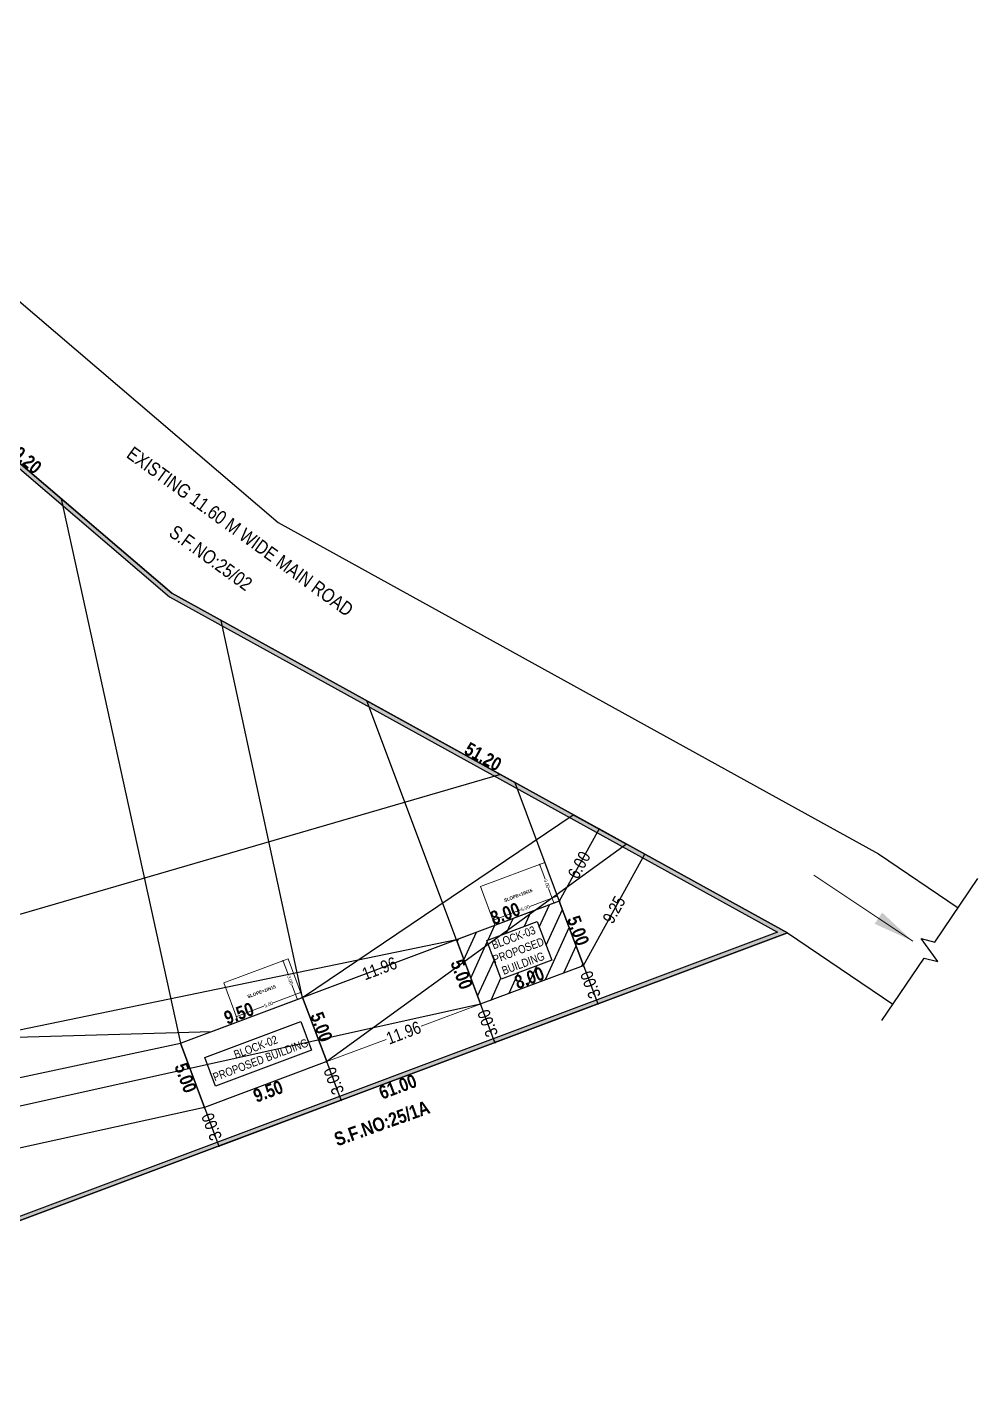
# Model space of a CAD drawing. Header units: metres. Extents: x 119974 to 120330, y -25692 to -25590.
# Drawn here: x 120261.2 to 120330.5, y -25692.2 to -25593.6 of the extents above; entities that cross this region are included whole.
import ezdxf

# ---------------------------------------------------------------- set-up
doc = ezdxf.new("R2010")
doc.units = ezdxf.units.M
doc.header["$MEASUREMENT"] = 0
doc.header["$PDMODE"] = 35
for name, color, linetype, lineweight in [('AS_AT_SITE', 6, 'Continuous', 0), ('BLK_2_DA_RAMP_1', 1, 'Continuous', 0), ('BLK_3_DA_RAMP_1', 1, 'Continuous', 0), ('DISTANCE_BLK', 238, 'Continuous', 0), ('FMB_OR_PLR', 70, 'Continuous', 0), ('SUPER_IMPOSED', 5, 'Continuous', 0)]:
    doc.layers.add(name, color=color, linetype=linetype, lineweight=lineweight)
for name, color, linetype in [('BLK_1_LVL_0_SIDE_SETBACK1', 171, 'Continuous'), ('BLK_2_COVERED_AREA', 140, 'Continuous'), ('BLK_2_LVL_0_BLDG_FOOT_PRINT', 1, 'Continuous'), ('BLK_2_LVL_0_FRONT_SETBACK', 2, 'Continuous'), ('BLK_2_LVL_0_REAR_SETBACK', 11, 'Continuous'), ('BLK_2_LVL_0_SIDE_SETBACK1', 171, 'Continuous'), ('BLK_2_LVL_0_SIDE_SETBACK2', 102, 'Continuous'), ('BLK_3_COVERED_AREA', 140, 'Continuous'), ('BLK_3_LVL_0_BLDG_FOOT_PRINT', 1, 'Continuous'), ('BLK_3_LVL_0_FRONT_SETBACK', 2, 'Continuous'), ('BLK_3_LVL_0_REAR_SETBACK', 11, 'Continuous'), ('BLK_3_LVL_0_SIDE_SETBACK1', 171, 'Continuous'), ('BLK_3_LVL_0_SIDE_SETBACK2', 102, 'Continuous'), ('Boundary Line', 96, 'Continuous'), ('INTERNAL_VEHICULAR_ACCESS_DIST', 161, 'Continuous'), ('PLOT_BOUNDARY', 70, 'Continuous'), ('RWH', 130, 'Continuous'), ('Text', 7, 'Continuous')]:
    doc.layers.add(name, color=color, linetype=linetype)
doc.styles.add('Arial', font='swissc.ttf')
doc.styles.get("Standard").update_dxf_attribs({"font": 'swisscb.ttf'})
doc.styles.add('tit', font='swissci.ttf')
doc.dimstyles.new('FLOOR DIM', dxfattribs={"dimtxt": 0.55, "dimasz": 0.05, "dimexe": 0.075, "dimexo": 0.3, "dimgap": 0.025, "dimtad": 0, "dimdec": 1, "dimzin": 3, "dimdsep": 46, "dimtxsty": 'Standard', "dimblk": 'JM1', "dimcen": -0.09, "dimse1": 1, "dimse2": 1, "dimsd1": 1, "dimsd2": 1, "dimclrd": 5, "dimclre": 250, "dimclrt": 3, "dimazin": 0, "dimtfac": 0.65, "dimtdec": 1, "dimtix": 1, "dimtofl": 0, "dimtmove": 0, "dimatfit": 2, "dimfxl": 0, "dimfrac": 1, "dimtolj": 1, "dimlwd": 18, "dimlwe": -1, "dimarcsym": 0})
doc.dimstyles.new('FLOOR DIM BUILDING DIM', dxfattribs={"dimtxt": 0.25, "dimasz": 0.025, "dimexe": 0.075, "dimexo": 0.3, "dimgap": 0.09, "dimtad": 0, "dimzin": 3, "dimdsep": 46, "dimtxsty": 'Arial', "dimblk": 'JM1', "dimcen": -0.09, "dimse1": 1, "dimse2": 1, "dimclrd": 5, "dimclre": 250, "dimclrt": 3, "dimazin": 0, "dimtfac": 0.65, "dimtix": 1, "dimtofl": 0, "dimtmove": 0, "dimatfit": 2, "dimfxl": 0, "dimfrac": 1, "dimtolj": 1, "dimlwd": 18, "dimlwe": -1, "dimarcsym": 0})

# ---------------------------------------------------------------- blocks, each defined once
blk = doc.blocks.new('*D145')
at = {"layer": 'Defpoints', "color": 0}
for p in [(120249.541, -25615.919), (120249.541, -25615.919), (120271.744, -25634.883)]:
    blk.add_point(p, dxfattribs=at)
at = {"color": 1, "insert": (120260.988, -25624.996), "char_height": 0.975, "attachment_point": 5, "rotation": 319.49811}
blk.add_mtext('\\A1;29.20', dxfattribs=at)
blk = doc.blocks.new('JM1')
at = {"color": 2}
for p, q in [((0, 2), (0, -2)), ((-0.884, -0.884), (0.884, 0.884)), ((-3, 0), (0, 0))]:
    blk.add_line(p, q, dxfattribs=at)
blk = doc.blocks.new('*D146')
at = {"layer": 'Defpoints', "color": 0}
for p in [(120271.744, -25634.883), (120316.575, -25659.615), (120316.575, -25659.615)]:
    blk.add_point(p, dxfattribs=at)
at = {"color": 1, "insert": (120294.417, -25646.782), "char_height": 0.975, "attachment_point": 5, "rotation": 331.11624}
blk.add_mtext('\\A1;51.20', dxfattribs=at)
blk = doc.blocks.new('*D147')
at = {"layer": 'Defpoints', "color": 0}
for p in [(120316.575, -25659.615), (120316.575, -25659.615), (120259.46, -25681.035)]:
    blk.add_point(p, dxfattribs=at)
at = {"color": 1, "insert": (120288.204, -25670.823), "char_height": 0.975, "attachment_point": 5, "rotation": 20.558}
blk.add_mtext('\\A1;61.00', dxfattribs=at)
blk = doc.blocks.new('*D154')
at = {"layer": 'Defpoints', "color": 0}
for p in [(120301.716, -25661.983), (120301.716, -25661.983), (120294.226, -25664.792)]:
    blk.add_point(p, dxfattribs=at)
at = {"color": 1, "insert": (120297.784, -25662.889), "char_height": 0.975, "attachment_point": 5, "rotation": 20.558}
blk.add_mtext('\\A1;8.00', dxfattribs=at)
blk = doc.blocks.new('*D155')
at = {"layer": 'Defpoints', "color": 0}
for p in [(120299.961, -25657.302), (120301.716, -25661.983), (120301.716, -25661.983)]:
    blk.add_point(p, dxfattribs=at)
at = {"color": 1, "insert": (120301.338, -25659.455), "char_height": 0.975, "attachment_point": 5, "rotation": 290.558}
blk.add_mtext('\\A1;5.00', dxfattribs=at)
blk = doc.blocks.new('*D156')
at = {"layer": 'Defpoints', "color": 0}
for p in [(120299.961, -25657.302), (120299.961, -25657.302), (120292.47, -25660.111)]:
    blk.add_point(p, dxfattribs=at)
at = {"color": 1, "insert": (120296.028, -25658.208), "char_height": 0.975, "attachment_point": 5, "rotation": 20.558}
blk.add_mtext('\\A1;8.00', dxfattribs=at)
blk = doc.blocks.new('*D157')
at = {"layer": 'Defpoints', "color": 0}
for p in [(120292.47, -25660.111), (120294.226, -25664.792), (120294.226, -25664.792)]:
    blk.add_point(p, dxfattribs=at)
at = {"color": 1, "insert": (120292.849, -25662.639), "char_height": 0.975, "attachment_point": 5, "rotation": 290.558}
blk.add_mtext('\\A1;5.00', dxfattribs=at)
blk = doc.blocks.new('*D165')
at = {"layer": 'Defpoints', "color": 0}
for p in [(120281.268, -25664.312), (120283.024, -25668.994), (120283.024, -25668.994)]:
    blk.add_point(p, dxfattribs=at)
at = {"color": 1, "insert": (120282.645, -25666.466), "char_height": 0.975, "attachment_point": 5, "rotation": 290.558}
blk.add_mtext('\\A1;5.00', dxfattribs=at)
blk = doc.blocks.new('*D142')
at = {"layer": 'Defpoints', "color": 0}
for p in [(120282.644, -25667.983), (120283.024, -25668.994), (120273.749, -25671.319)]:
    blk.add_point(p, dxfattribs=at)
at = {"color": 1, "insert": (120278.763, -25671.161), "char_height": 0.975, "attachment_point": 5, "rotation": 20.558}
blk.add_mtext('\\A1;9.50', dxfattribs=at)
blk = doc.blocks.new('*D166')
at = {"layer": 'Defpoints', "color": 0}
for p in [(120272.373, -25667.648), (120274.129, -25672.33), (120274.129, -25672.33)]:
    blk.add_point(p, dxfattribs=at)
at = {"color": 1, "insert": (120272.752, -25670.176), "char_height": 0.975, "attachment_point": 5, "rotation": 290.558}
blk.add_mtext('\\A1;5.00', dxfattribs=at)
blk = doc.blocks.new('*D167')
at = {"layer": 'Defpoints', "color": 0}
for p in [(120281.268, -25664.312), (120281.268, -25664.312), (120272.373, -25667.648)]:
    blk.add_point(p, dxfattribs=at)
at = {"color": 1, "insert": (120276.633, -25665.481), "char_height": 0.975, "attachment_point": 5, "rotation": 20.558}
blk.add_mtext('\\A1;9.50', dxfattribs=at)
blk = doc.blocks.new('*D180')
at = {"layer": 'Defpoints', "color": 0, "ltscale": 1.5}
for p in [(120302.859, -25652.048), (120302.859, -25652.048), (120299.961, -25657.302)]:
    blk.add_point(p, dxfattribs=at)
at = {"layer": 'Text', "color": 5, "lineweight": 18, "ltscale": 1.5}
for p, q in [((120302.847, -25652.07), (120301.931, -25653.731)), ((120299.973, -25657.28), (120300.889, -25655.619))]:
    blk.add_line(p, q, dxfattribs=at)
at = {"layer": 'Text', "color": 5, "lineweight": 18, "ltscale": 1.5, "xscale": 0.025, "yscale": 0.025, "zscale": 0.025}
for p, rotation in [((120302.859, -25652.048), 61.11623921362486), ((120299.961, -25657.302), 241.1162392136248)]:
    blk.add_blockref('JM1', p, dxfattribs=dict(at, rotation=rotation))
at = {"layer": 'Text', "color": 3, "ltscale": 1.5, "insert": (120301.41, -25654.675), "char_height": 0.9, "attachment_point": 5, "rotation": 61.11624, "style": 'Arial'}
blk.add_mtext('\\A1;6.00', dxfattribs=at)
blk = doc.blocks.new('*D181')
at = {"layer": 'Defpoints', "color": 0, "ltscale": 1.5}
for p in [(120306.185, -25653.883), (120306.185, -25653.883), (120301.716, -25661.983)]:
    blk.add_point(p, dxfattribs=at)
at = {"layer": 'Text', "color": 5, "lineweight": 18, "ltscale": 1.5}
for p, q in [((120306.173, -25653.905), (120304.472, -25656.989)), ((120301.729, -25661.961), (120303.43, -25658.877))]:
    blk.add_line(p, q, dxfattribs=at)
at = {"layer": 'Text', "color": 5, "lineweight": 18, "ltscale": 1.5, "xscale": 0.025, "yscale": 0.025, "zscale": 0.025}
for p, rotation in [((120306.185, -25653.883), 61.11623922611149), ((120301.716, -25661.983), 241.1162392261114)]:
    blk.add_blockref('JM1', p, dxfattribs=dict(at, rotation=rotation))
at = {"layer": 'Text', "color": 3, "ltscale": 1.5, "insert": (120303.951, -25657.933), "char_height": 0.9, "attachment_point": 5, "rotation": 61.11624, "style": 'Arial'}
blk.add_mtext('\\A1;9.25', dxfattribs=at)
blk = doc.blocks.new('*D182')
at = {"layer": 'Defpoints', "color": 0, "ltscale": 1.5}
for p in [(120301.716, -25661.983), (120302.77, -25664.792), (120302.77, -25664.792)]:
    blk.add_point(p, dxfattribs=at)
at = {"layer": 'Text', "color": 5, "lineweight": 18, "ltscale": 1.5}
for p, q in [((120301.725, -25662.007), (120301.863, -25662.374)), ((120302.761, -25664.769), (120302.623, -25664.401))]:
    blk.add_line(p, q, dxfattribs=at)
at = {"layer": 'Text', "color": 5, "lineweight": 18, "ltscale": 1.5, "xscale": 0.025, "yscale": 0.025, "zscale": 0.025}
for p, rotation in [((120301.716, -25661.983), 110.55799602066), ((120302.77, -25664.792), 290.55799602066)]:
    blk.add_blockref('JM1', p, dxfattribs=dict(at, rotation=rotation))
at = {"layer": 'Text', "color": 3, "ltscale": 1.5, "insert": (120302.243, -25663.388), "char_height": 0.9, "attachment_point": 5, "rotation": 110.558, "style": 'Arial'}
blk.add_mtext('\\A1;3.00', dxfattribs=at)
blk = doc.blocks.new('*D183')
at = {"layer": 'Defpoints', "color": 0, "ltscale": 1.5}
for p in [(120294.226, -25664.792), (120295.279, -25667.601), (120295.279, -25667.601)]:
    blk.add_point(p, dxfattribs=at)
at = {"layer": 'Text', "color": 5, "lineweight": 18, "ltscale": 1.5}
for p, q in [((120294.235, -25664.816), (120294.373, -25665.184)), ((120295.271, -25667.578), (120295.133, -25667.21))]:
    blk.add_line(p, q, dxfattribs=at)
at = {"layer": 'Text', "color": 5, "lineweight": 18, "ltscale": 1.5, "xscale": 0.025, "yscale": 0.025, "zscale": 0.025}
for p, rotation in [((120294.226, -25664.792), 110.5579959926854), ((120295.279, -25667.601), 290.5579959926853)]:
    blk.add_blockref('JM1', p, dxfattribs=dict(at, rotation=rotation))
at = {"layer": 'Text', "color": 3, "ltscale": 1.5, "insert": (120294.753, -25666.197), "char_height": 0.9, "attachment_point": 5, "rotation": 110.558, "style": 'Arial'}
blk.add_mtext('\\A1;3.00', dxfattribs=at)
blk = doc.blocks.new('*D184')
at = {"layer": 'Defpoints', "color": 0, "ltscale": 1.5}
for p in [(120283.024, -25668.994), (120284.077, -25671.803), (120284.077, -25671.803)]:
    blk.add_point(p, dxfattribs=at)
at = {"layer": 'Text', "color": 5, "lineweight": 18, "ltscale": 1.5}
for p, q in [((120283.032, -25669.017), (120283.17, -25669.385)), ((120284.068, -25671.779), (120283.93, -25671.412))]:
    blk.add_line(p, q, dxfattribs=at)
at = {"layer": 'Text', "color": 5, "lineweight": 18, "ltscale": 1.5, "xscale": 0.025, "yscale": 0.025, "zscale": 0.025}
for p, rotation in [((120283.024, -25668.994), 110.5579959925797), ((120284.077, -25671.803), 290.5579959925797)]:
    blk.add_blockref('JM1', p, dxfattribs=dict(at, rotation=rotation))
at = {"layer": 'Text', "color": 3, "ltscale": 1.5, "insert": (120283.55, -25670.398), "char_height": 0.9, "attachment_point": 5, "rotation": 110.558, "style": 'Arial'}
blk.add_mtext('\\A1;3.00', dxfattribs=at)
blk = doc.blocks.new('*D185')
at = {"layer": 'Defpoints', "color": 0, "ltscale": 1.5}
for p in [(120274.129, -25672.33), (120275.182, -25675.139), (120275.182, -25675.139)]:
    blk.add_point(p, dxfattribs=at)
at = {"layer": 'Text', "color": 5, "lineweight": 18, "ltscale": 1.5}
for p, q in [((120274.137, -25672.353), (120274.275, -25672.721)), ((120275.173, -25675.115), (120275.035, -25674.748))]:
    blk.add_line(p, q, dxfattribs=at)
at = {"layer": 'Text', "color": 5, "lineweight": 18, "ltscale": 1.5, "xscale": 0.025, "yscale": 0.025, "zscale": 0.025}
for p, rotation in [((120274.129, -25672.33), 110.5579959925797), ((120275.182, -25675.139), 290.5579959925797)]:
    blk.add_blockref('JM1', p, dxfattribs=dict(at, rotation=rotation))
at = {"layer": 'Text', "color": 3, "ltscale": 1.5, "insert": (120274.655, -25673.734), "char_height": 0.9, "attachment_point": 5, "rotation": 110.558, "style": 'Arial'}
blk.add_mtext('\\A1;3.00', dxfattribs=at)
blk = doc.blocks.new('*D209')
at = {"layer": 'BLK_2_DA_RAMP_1', "color": 5, "lineweight": 18}
for p, q in [((120279.849, -25661.667), (120280.239, -25662.705)), ((120280.885, -25664.429), (120280.496, -25663.39))]:
    blk.add_line(p, q, dxfattribs=at)
at = {"layer": 'Defpoints', "color": 0}
for p in [(120279.841, -25661.643), (120279.841, -25661.643), (120280.894, -25664.452)]:
    blk.add_point(p, dxfattribs=at)
at = {"layer": 'BLK_2_DA_RAMP_1', "color": 5, "lineweight": 18, "xscale": 0.025, "yscale": 0.025, "zscale": 0.025}
for p, rotation in [((120279.841, -25661.643), 110.5577143189843), ((120280.894, -25664.452), 290.5577143189843)]:
    blk.add_blockref('JM1', p, dxfattribs=dict(at, rotation=rotation))
at = {"layer": 'BLK_2_DA_RAMP_1', "color": 3, "insert": (120280.367, -25663.048), "char_height": 0.25, "attachment_point": 5, "rotation": 290.55771, "style": 'Arial'}
blk.add_mtext('\\A1;3.00', dxfattribs=at)
blk = doc.blocks.new('*D210')
at = {"layer": 'BLK_2_DA_RAMP_1', "color": 5, "lineweight": 18}
for p, q in [((120281.11, -25663.962), (120279.135, -25664.703)), ((120276.475, -25665.701), (120278.451, -25664.96))]:
    blk.add_line(p, q, dxfattribs=at)
at = {"layer": 'Defpoints', "color": 0}
for p in [(120281.268, -25664.312), (120276.452, -25665.709), (120276.586, -25666.068)]:
    blk.add_point(p, dxfattribs=at)
at = {"layer": 'BLK_2_DA_RAMP_1', "color": 5, "lineweight": 18, "xscale": 0.025, "yscale": 0.025, "zscale": 0.025}
for p, rotation in [((120281.133, -25663.954), 20.55792254692676), ((120276.452, -25665.709), 200.5579225469266)]:
    blk.add_blockref('JM1', p, dxfattribs=dict(at, rotation=rotation))
at = {"layer": 'BLK_2_DA_RAMP_1', "color": 3, "insert": (120278.793, -25664.831), "char_height": 0.25, "attachment_point": 5, "rotation": 20.55792, "style": 'Arial'}
blk.add_mtext('\\A1;5.00', dxfattribs=at)
blk = doc.blocks.new('*D211')
at = {"layer": 'BLK_3_DA_RAMP_1', "color": 5, "lineweight": 18}
for p, q in [((120298.542, -25654.656), (120298.932, -25655.695)), ((120299.578, -25657.418), (120299.189, -25656.38))]:
    blk.add_line(p, q, dxfattribs=at)
at = {"layer": 'Defpoints', "color": 0}
for p in [(120298.533, -25654.633), (120298.533, -25654.633), (120299.587, -25657.442)]:
    blk.add_point(p, dxfattribs=at)
at = {"layer": 'BLK_3_DA_RAMP_1', "color": 5, "lineweight": 18, "xscale": 0.025, "yscale": 0.025, "zscale": 0.025}
for p, rotation in [((120298.533, -25654.633), 110.5577143189843), ((120299.587, -25657.442), 290.5577143189843)]:
    blk.add_blockref('JM1', p, dxfattribs=dict(at, rotation=rotation))
at = {"layer": 'BLK_3_DA_RAMP_1', "color": 3, "insert": (120299.06, -25656.037), "char_height": 0.25, "attachment_point": 5, "rotation": 290.55771, "style": 'Arial'}
blk.add_mtext('\\A1;3.00', dxfattribs=at)
blk = doc.blocks.new('*D212')
at = {"layer": 'BLK_3_DA_RAMP_1', "color": 5, "lineweight": 18}
for p, q in [((120299.803, -25656.952), (120297.827, -25657.693)), ((120295.168, -25658.69), (120297.143, -25657.949))]:
    blk.add_line(p, q, dxfattribs=at)
at = {"layer": 'Defpoints', "color": 0}
for p in [(120299.961, -25657.302), (120295.145, -25658.699), (120295.279, -25659.057)]:
    blk.add_point(p, dxfattribs=at)
at = {"layer": 'BLK_3_DA_RAMP_1', "color": 5, "lineweight": 18, "xscale": 0.025, "yscale": 0.025, "zscale": 0.025}
for p, rotation in [((120299.826, -25656.943), 20.55792254692676), ((120295.145, -25658.699), 200.5579225469266)]:
    blk.add_blockref('JM1', p, dxfattribs=dict(at, rotation=rotation))
at = {"layer": 'BLK_3_DA_RAMP_1', "color": 3, "insert": (120297.485, -25657.821), "char_height": 0.25, "attachment_point": 5, "rotation": 20.55792, "style": 'Arial'}
blk.add_mtext('\\A1;5.00', dxfattribs=at)
blk = doc.blocks.new('*D228')
at = {"layer": 'Defpoints', "color": 0, "ltscale": 1.5}
for p in [(120292.47, -25660.111), (120292.47, -25660.111), (120281.268, -25664.312)]:
    blk.add_point(p, dxfattribs=at)
at = {"layer": 'Text', "color": 5, "lineweight": 18, "ltscale": 1.5}
for p, q in [((120292.447, -25660.12), (120288.146, -25661.733)), ((120281.291, -25664.303), (120285.592, -25662.69))]:
    blk.add_line(p, q, dxfattribs=at)
at = {"layer": 'Text', "color": 5, "lineweight": 18, "ltscale": 1.5, "xscale": 0.025, "yscale": 0.025, "zscale": 0.025}
for p, rotation in [((120292.47, -25660.111), 20.55799599359538), ((120281.268, -25664.312), 200.5579959935954)]:
    blk.add_blockref('JM1', p, dxfattribs=dict(at, rotation=rotation))
at = {"layer": 'Text', "color": 3, "ltscale": 1.5, "insert": (120286.869, -25662.212), "char_height": 0.9, "attachment_point": 5, "rotation": 20.558, "style": 'Arial'}
blk.add_mtext('\\A1;11.96', dxfattribs=at)
blk = doc.blocks.new('*D229')
at = {"layer": 'Defpoints', "color": 0, "ltscale": 1.5}
for p in [(120294.226, -25664.792), (120283.024, -25668.994), (120283.024, -25668.994)]:
    blk.add_point(p, dxfattribs=at)
at = {"layer": 'Text', "color": 5, "lineweight": 18, "ltscale": 1.5}
for p, q in [((120294.203, -25664.801), (120289.901, -25666.414)), ((120283.047, -25668.985), (120287.348, -25667.372))]:
    blk.add_line(p, q, dxfattribs=at)
at = {"layer": 'Text', "color": 5, "lineweight": 18, "ltscale": 1.5, "xscale": 0.025, "yscale": 0.025, "zscale": 0.025}
for p, rotation in [((120294.226, -25664.792), 20.55799599006368), ((120283.024, -25668.994), 200.5579959900637)]:
    blk.add_blockref('JM1', p, dxfattribs=dict(at, rotation=rotation))
at = {"layer": 'Text', "color": 3, "ltscale": 1.5, "insert": (120288.625, -25666.893), "char_height": 0.9, "attachment_point": 5, "rotation": 20.558, "style": 'Arial'}
blk.add_mtext('\\A1;11.96', dxfattribs=at)

msp = doc.modelspace()

# ---------------------------------------------------------------- hatches: boundary and pattern name
at = {"layer": 'Text', "ltscale": 1.5}
h = msp.add_hatch(dxfattribs=at)
h.set_pattern_fill('GRAVEL', color=8)
h.set_pattern_definition([(228.012787504, (5554.487155, 897.79708), (-8, -9), [0.134536, -13.319088047]), (184.96974073, (5554.397155, 897.697083), (12, 1), [0.230868, -22.855924761]), (132.51044708, (5554.167155, 897.677083), (10, -11), [0.162788, -16.116032596]), (267.273689006, (5553.777155, 897.427083), (1, 20), [0.210238, -20.813558042]), (292.83365418, (5553.767155, 897.217083), (-5, 12), [0.206155, -20.409373128]), (357.273689006, (5553.847155, 897.027083), (-20, 1), [0.210238, -20.813558042]), (37.694240467, (5554.057155, 897.017083), (-13, -10), [0.278029, -27.524848549]), (72.255328375, (5554.277155, 897.187083), (7, 22), [0.262488, -25.986321497]), (121.429565615, (5554.357155, 897.437083), (-8, 13), [0.21095, -20.88407311]), (175.23635831, (5554.247155, 897.61708), (11, -1), [0.240832, -11.800762579]), (222.397437798, (5554.007155, 897.637083), (-12, -11), [0.311448, -30.833375005]), (138.81407483, (5554.76716, 897.41708), (-7, 6), [0.106301, -10.523844813]), (171.46923439, (5554.687155, 897.487083), (13, -2), [0.202237, -20.021511416]), (225, (5554.48716, 897.5171), (-1e-16, -1), [0.141421, -1.272792562]), (203.19859051, (5554.41716, 897.63708), (5, 2), [0.076158, -7.539615106]), (291.80140949, (5554.34716, 897.60708), (-1, 3), [0.107703, -5.277461807]), (30.96375653, (5554.38716, 897.50708), (3, 2), [0.174929, -5.656022895]), (161.56505118, (5554.53716, 897.59708), (2, -1), [0.126491, -3.03578666]), (16.389540334, (5553.767155, 897.607083), (10, 3), [0.1772, -17.542845147]), (70.34617594, (5553.937155, 897.65708), (-4, -11.000000000003), [0.148661, -14.717407747]), (293.19859051, (5554.53716, 897.79708), (-2, 5), [0.152315, -7.463458106]), (343.610459666, (5554.597155, 897.657083), (-10, 3), [0.1772, -17.542845147]), (339.44395478, (5553.76716, 896.98708), (-5, 2), [0.17088, -8.373123745]), (294.77514057, (5553.927155, 896.92708), (-5, 11), [0.143178, -14.174643063]), (66.80140949, (5554.54716, 896.79708), (2, 5), [0.152315, -7.463458106]), (17.354024636, (5554.607155, 896.937083), (-13, -4), [0.167631, -16.595423614]), (69.44395478, (5554.05716, 896.79708), (-2, -5), [0.08544, -8.458563745]), (101.30993247, (5554.48716, 896.79708), (-1, 4), [0.05099, -5.048029514]), (165.96375653, (5554.47716, 896.84708), (3, -1), [0.206155, -3.916950626]), (186.009005957, (5554.277155, 896.897083), (10, 1), [0.19105, -18.9139231745]), (303.69006753, (5554.38716, 897.41708), (-1, 2), [0.144222, -3.4613292755]), (353.157226587, (5554.467155, 897.297083), (17, -2), [0.251794, -24.927562624]), (60.9453959, (5554.71716, 897.26708), (-4, -7), [0.102956, -10.192674141]), (90, (5554.7672, 897.3571), (-1, 1), [0.06, -0.94]), (120.256437164, (5554.257155, 896.92708), (4, -7), [0.138924, -13.7535199894]), (48.012787504, (5554.187155, 897.04708), (8, 9), [0.269072, -13.184552047]), (0, (5554.3672, 897.2471), (1, 1), [0.26, -0.74]), (325.30484647, (5554.627155, 897.247083), (10, -7), [0.158114, -15.653274301]), (254.0546041, (5554.75716, 897.15708), (-1, -4), [0.145602, -7.134507889]), (207.645975364, (5554.717155, 897.017083), (-19, -10), [0.237065, -23.469474182]), (175.42607874, (5554.507155, 896.907083), (-13, 1), [0.250799, -24.829073408])])
h.paths.add_polyline_path([(120316.5751, -25659.6147), (120271.7443, -25634.8834), (120249.5411, -25615.9187), (120233.9733, -25606.8831), (120231.8008, -25606.5774), (120231.8008, -25606.8804), (120233.8734, -25607.172), (120249.3669, -25616.1645), (120271.5726, -25635.1313), (120315.8596, -25659.5626), (120259.3786, -25680.7452), (120200.8028, -25691.8125), (120200.8028, -25602.5196), (120221.7908, -25605.4722), (120221.7908, -25605.1692), (120200.5028, -25602.1745), (120200.5028, -25692.1745), (120259.4597, -25681.0352)])
h = msp.add_hatch(dxfattribs=at)
h.set_pattern_fill('ANSI31', color=8, scale=8, angle=20.557996)
h.set_pattern_definition([(65.557996, (3649.6608, -40949.8416), (-0.910380566, 0.413771948), [])])
h.paths.add_polyline_path([(120299.9607, -25657.3016), (120292.4701, -25660.1109), (120294.2259, -25664.7925), (120301.7165, -25661.9832)])
h.paths.add_polyline_path([(120299.4119, -25661.6057), (120295.7344, -25662.9849), (120294.6757, -25660.1621), (120298.3533, -25658.7829)], flags=16)
h.paths.add_polyline_path([(120296.8539, -25664.3374), (120299.435, -25663.3694), (120298.7175, -25661.4565), (120296.1365, -25662.4245)], flags=25)
h.paths.add_polyline_path([(120299.8915, -25658.5283), (120300.8595, -25661.1093), (120302.7724, -25660.3919), (120301.8045, -25657.8108)], flags=9)
h.paths.add_polyline_path([(120291.4029, -25661.7118), (120292.3709, -25664.2929), (120294.2838, -25663.5755), (120293.3158, -25660.9944)], flags=9)
h.paths.add_polyline_path([(120296.0162, -25663.0512), (120299.3616, -25661.7965), (120298.2079, -25658.7204), (120294.8625, -25659.9751)], flags=24)

# ---------------------------------------------------------------- linework, layer by layer
at = {"color": 1}
msp.add_line((120298.3877, -25657.8916), (120299.53, -25657.4632), dxfattribs=at)
msp.add_line((120298.3877, -25657.8916), (120299.53, -25657.4632), dxfattribs=at)
for points in [[(120294.2259, -25664.7925), (120301.7165, -25661.9832), (120299.9607, -25657.3016), (120292.4701, -25660.1109)], [(120272.3729, -25667.6481), (120281.2679, -25664.3122), (120283.0237, -25668.9937), (120274.1287, -25672.3297)]]:
    msp.add_lwpolyline(points, close=True, dxfattribs=at)
at = {"layer": 'AS_AT_SITE', "color": 6}
msp.add_lwpolyline([(120259.4597, -25681.0352), (120200.5028, -25692.1745), (120200.5028, -25602.1745), (120233.9733, -25606.8831), (120249.5411, -25615.9187), (120271.7443, -25634.8834), (120316.5751, -25659.6147)], close=True, dxfattribs=at)
at = {"layer": 'BLK_1_LVL_0_SIDE_SETBACK1', "ltscale": 0.3}
msp.add_lwpolyline([(120221.8008, -25623.8677), (120255.3153, -25620.8508), (120271.7443, -25634.8834), (120295.6784, -25648.0868), (120221.8008, -25669.5877)], close=True, dxfattribs=at)
at = {"layer": 'BLK_2_COVERED_AREA'}
msp.add_lwpolyline([(120272.3729, -25667.6481), (120281.2679, -25664.3122), (120283.0237, -25668.9937), (120274.1287, -25672.3297)], close=True, dxfattribs=at)
at = {"layer": 'BLK_2_DA_RAMP_1'}
msp.add_lwpolyline([(120280.2144, -25661.5032), (120281.2679, -25664.3122), (120276.5863, -25666.0679), (120275.5329, -25663.259)], close=True, dxfattribs=at)
at = {"layer": 'BLK_2_LVL_0_BLDG_FOOT_PRINT'}
msp.add_lwpolyline([(120272.3729, -25667.6481), (120281.2679, -25664.3122), (120283.0237, -25668.9937), (120274.1287, -25672.3297)], close=True, dxfattribs=at)
at = {"layer": 'BLK_2_LVL_0_FRONT_SETBACK', "ltscale": 0.3}
msp.add_lwpolyline([(120281.2679, -25664.3122), (120275.3325, -25636.8628), (120271.7443, -25634.8834), (120263.6785, -25627.9941), (120272.3729, -25667.6481)], close=True, dxfattribs=at)
at = {"layer": 'BLK_2_LVL_0_REAR_SETBACK', "ltscale": 0.3}
msp.add_lwpolyline([(120274.1287, -25672.3297), (120275.1821, -25675.1387), (120284.0771, -25671.8027), (120283.0237, -25668.9937)], close=True, dxfattribs=at)
at = {"layer": 'BLK_2_LVL_0_SIDE_SETBACK1', "ltscale": 0.3}
msp.add_lwpolyline([(120281.2679, -25664.3122), (120300.9802, -25651.0116), (120304.8591, -25653.1515), (120283.0237, -25668.9937)], close=True, dxfattribs=at)
at = {"layer": 'BLK_2_LVL_0_SIDE_SETBACK2', "ltscale": 0.3}
msp.add_lwpolyline([(120272.3729, -25667.6481), (120274.1287, -25672.3297), (120200.5028, -25688.5062), (120200.5028, -25683.0218)], close=True, dxfattribs=at)
at = {"layer": 'BLK_3_COVERED_AREA'}
msp.add_lwpolyline([(120294.2259, -25664.7925), (120301.7165, -25661.9832), (120299.9607, -25657.3016), (120292.4701, -25660.1109)], close=True, dxfattribs=at)
at = {"layer": 'BLK_3_DA_RAMP_1'}
msp.add_lwpolyline([(120298.9072, -25654.4927), (120299.9607, -25657.3016), (120295.2791, -25659.0574), (120294.2256, -25656.2484)], close=True, dxfattribs=at)
at = {"layer": 'BLK_3_LVL_0_BLDG_FOOT_PRINT'}
msp.add_lwpolyline([(120294.2259, -25664.7925), (120301.7165, -25661.9832), (120299.9607, -25657.3016), (120292.4701, -25660.1109)], close=True, dxfattribs=at)
at = {"layer": 'BLK_3_LVL_0_FRONT_SETBACK', "ltscale": 0.3}
msp.add_lwpolyline([(120292.4701, -25660.1109), (120285.9474, -25642.7186), (120296.7203, -25648.6616), (120299.9607, -25657.3016)], close=True, dxfattribs=at)
at = {"layer": 'BLK_3_LVL_0_REAR_SETBACK', "ltscale": 0.3}
msp.add_lwpolyline([(120294.2259, -25664.7925), (120301.7165, -25661.9832), (120302.7699, -25664.7922), (120295.2794, -25667.6014)], close=True, dxfattribs=at)
at = {"layer": 'BLK_3_LVL_0_SIDE_SETBACK1', "ltscale": 0.3}
msp.add_lwpolyline([(120299.9607, -25657.3016), (120301.7165, -25661.9832), (120306.1851, -25653.8829), (120302.8589, -25652.048)], close=True, dxfattribs=at)
at = {"layer": 'BLK_3_LVL_0_SIDE_SETBACK2', "ltscale": 0.3}
msp.add_lwpolyline([(120292.4707, -25660.1122), (120200.5028, -25679.1378), (120200.5028, -25685.5426), (120294.2259, -25664.7925)], close=True, dxfattribs=at)
at = {"layer": 'Boundary Line', "ltscale": 1.5}
msp.add_lwpolyline([(120259.4597, -25681.0352), (120200.5028, -25692.1745), (120200.5028, -25602.1745), (120233.9733, -25606.8831), (120249.5411, -25615.9187), (120271.7443, -25634.8834), (120316.5751, -25659.6147)], close=True, dxfattribs=at)
at = {"layer": 'DISTANCE_BLK', "ltscale": 0.3}
msp.add_lwpolyline([(120292.4701, -25660.1109), (120299.9607, -25657.3016), (120301.7165, -25661.9832), (120294.2259, -25664.7925)], close=True, dxfattribs=at)
at = {"layer": 'DISTANCE_BLK'}
msp.add_lwpolyline([(120272.3729, -25667.6481), (120281.2679, -25664.3122), (120283.0237, -25668.9937), (120274.1287, -25672.3297)], close=True, dxfattribs=at)
at = {"layer": 'FMB_OR_PLR', "color": 70}
msp.add_lwpolyline([(120259.4597, -25681.0352), (120200.5028, -25692.1745), (120200.5028, -25602.1745), (120233.9733, -25606.8831), (120249.5411, -25615.9187), (120271.7443, -25634.8834), (120316.5751, -25659.6147)], close=True, dxfattribs=at)
at = {"layer": 'INTERNAL_VEHICULAR_ACCESS_DIST', "ltscale": 0.3}
msp.add_lwpolyline([(120226.8008, -25605.874), (120226.8008, -25644.1587), (120221.8008, -25644.1587), (120221.8008, -25668.3291), (120274.652, -25666.7934), (120298.9484, -25657.6813)], dxfattribs=at)
at = {"layer": 'PLOT_BOUNDARY', "ltscale": 1.5}
msp.add_lwpolyline([(120259.4597, -25681.0352), (120200.5028, -25692.1745), (120200.5028, -25602.1745), (120233.9733, -25606.8831), (120249.5411, -25615.9187), (120271.7443, -25634.8834), (120316.5751, -25659.6147)], close=True, dxfattribs=at)
at = {"layer": 'RWH', "ltscale": 1.5}
msp.add_lwpolyline([(120221.7908, -25605.4722), (120221.7908, -25605.1692), (120200.5028, -25602.1745), (120200.5028, -25692.1745), (120259.4597, -25681.0352), (120316.5751, -25659.6147), (120271.7443, -25634.8834), (120249.5411, -25615.9187), (120233.9733, -25606.8831), (120231.8008, -25606.5774), (120231.8008, -25606.8804), (120233.8734, -25607.172), (120249.3669, -25616.1645), (120271.5726, -25635.1313), (120315.8596, -25659.5626), (120259.3786, -25680.7452), (120200.8028, -25691.8125), (120200.8028, -25602.5196)], close=True, dxfattribs=at)
at = {"layer": 'SUPER_IMPOSED', "color": 5}
msp.add_lwpolyline([(120259.4597, -25681.0352), (120200.5028, -25692.1745), (120200.5028, -25602.1745), (120233.9733, -25606.8831), (120249.5411, -25615.9187), (120271.7443, -25634.8834), (120316.5751, -25659.6147)], close=True, dxfattribs=at)
at = {"layer": 'Text', "ltscale": 1.5}
for p, q in [((120323.2208, -25653.8518), (120329.0171, -25657.7837)), ((120316.5751, -25659.6147), (120324.2454, -25664.8179))]:
    msp.add_line(p, q, dxfattribs=at)
msp.add_lwpolyline([(120193.3837, -25593.6482), (120238.7462, -25600.0298), (120257.4022, -25610.8579), (120279.5012, -25629.7335), (120323.2208, -25653.8518)], dxfattribs=at)
at = {"layer": 'Text', "color": 8, "ltscale": 1.5}
msp.add_lwpolyline([(120221.7908, -25605.4722), (120221.7908, -25605.1692), (120200.5028, -25602.1745), (120200.5028, -25692.1745), (120259.4597, -25681.0352), (120316.5751, -25659.6147), (120271.7443, -25634.8834), (120249.5411, -25615.9187), (120233.9733, -25606.8831), (120231.8008, -25606.5774), (120231.8008, -25606.8804), (120233.8734, -25607.172), (120249.3669, -25616.1645), (120271.5726, -25635.1313), (120315.8596, -25659.5626), (120259.3786, -25680.7452), (120200.8028, -25691.8125), (120200.8028, -25602.5196)], close=True, dxfattribs=at)
at = {"layer": 'Text', "linetype": 'Continuous', "ltscale": 1.5}
msp.add_lwpolyline([(120323.4464, -25665.9958), (120326.5303, -25661.4496), (120327.5284, -25661.7013), (120326.3227, -25660.0326), (120327.3208, -25660.2843), (120330.4523, -25655.6679)], dxfattribs=at)
at = {"layer": 'Text', "ltscale": 1.5}
for points in [[(120294.6757, -25660.1621), (120298.3533, -25658.7829), (120299.4119, -25661.6057), (120295.7344, -25662.9849)], [(120281.1441, -25666.072), (120281.9258, -25668.1564), (120274.922, -25670.7831), (120274.1403, -25668.6987)]]:
    msp.add_lwpolyline(points, close=True, dxfattribs=at)

# ---------------------------------------------------------------- texts
at = {"layer": 'BLK_2_DA_RAMP_1', "insert": (120278.2388, -25663.7802), "char_height": 0.24, "width": 2.88, "attachment_point": 2, "rotation": 20.557714}
msp.add_mtext('SLOPE=1IN15', dxfattribs=at)
at = {"layer": 'BLK_3_DA_RAMP_1', "insert": (120296.9316, -25656.7697), "char_height": 0.24, "width": 2.88, "attachment_point": 2, "rotation": 20.557714}
msp.add_mtext('SLOPE=1IN15', dxfattribs=at)
at = {"layer": 'Text', "linetype": 'ByBlock', "char_height": 1, "attachment_point": 5}
for s, insert, rotation in [('{\\fSwis721 Cn BT|b0|i0|c0|p34;EXISTING 11.60 M WIDE MAIN ROAD}', (120276.7169, -25630.3863), 324.041352), ('{\\fSwis721 Cn BT|b0|i0|c0|p34;S.F.NO:25/02}', (120274.584, -25632.3128), 324.041352), ('S.F.NO:25/1A', (120287.0502, -25673.4914), 19.67424)]:
    msp.add_mtext(s, dxfattribs=dict(at, insert=insert, rotation=rotation))
at = {"layer": 'Text', "ltscale": 1.5, "char_height": 0.6, "width": 7.422791, "attachment_point": 2, "rotation": 20.557996, "style": 'tit'}
for s, insert in [('{\\fSwis721 Cn BT|b0|i0|c0|p34;\\PBLOCK-03\\PPROPOSED \\PBUILDING}', (120296.1756, -25658.7392)), ('{\\fSwis721 Cn BT|b0|i0|c0|p34;\\PBLOCK-02\\PPROPOSED BUILDING}', (120277.3955, -25666.7097))]:
    msp.add_mtext(s, dxfattribs=dict(at, insert=insert))

# ---------------------------------------------------------------- dimensions: what is measured, and where the dimension line sits
at = {"color": 1}
for p1, p2, override, picture, middle in [((120271.7443, -25634.8834), (120249.5411, -25615.9187), {"dimscale": 1.3, "dimtxt": 0.75, "dimtad": 3, "dimdec": 2, "dimpost": '\\X', "dimclrt": 1}, '*D145', (120260.9884, -25624.9963)), ((120271.7443, -25634.8834), (120316.5751, -25659.6147), {"dimscale": 1.3, "dimtxt": 0.75, "dimtad": 3, "dimdec": 2, "dimpost": '\\X', "dimclrt": 1}, '*D146', (120294.4171, -25646.7824)), ((120259.4597, -25681.0352), (120316.5751, -25659.6147), {"dimscale": 1.3, "dimtxt": 0.75, "dimtad": 4, "dimdec": 2, "dimpost": '\\X', "dimclrt": 1}, '*D147', (120288.2043, -25670.8234))]:
    dim = msp.add_aligned_dim(p1=p1, p2=p2, distance=0, dimstyle='FLOOR DIM', override=override, dxfattribs=at)
    dim.commit()
    dim.dimension.update_dxf_attribs({"geometry": picture, "text_midpoint": middle})
for base, p1, p2, angle, override, picture, middle in [((120299.9607, -25657.3016), (120292.4701, -25660.1109), (120299.9607, -25657.3016), 20.557996, {"dimscale": 1.3, "dimtxt": 0.75, "dimtad": 3, "dimdec": 2, "dimpost": '\\X', "dimclrt": 1}, '*D156', (120296.0285, -25658.2078)), ((120301.7165, -25661.9832), (120299.9607, -25657.3016), (120301.7165, -25661.9832), 110.557996, {"dimscale": 1.3, "dimtxt": 0.75, "dimtad": 3, "dimdec": 2, "dimpost": '\\X', "dimclrt": 1}, '*D155', (120301.3376, -25659.4553)), ((120294.2259, -25664.7925), (120292.4701, -25660.1109), (120294.2259, -25664.7925), 110.557996, {"dimscale": 1.3, "dimtxt": 0.75, "dimtad": 2, "dimdec": 2, "dimpost": '\\X', "dimclrt": 1}, '*D157', (120292.849, -25662.6388)), ((120301.7165, -25661.9832), (120294.2259, -25664.7925), (120301.7165, -25661.9832), 20.557996, {"dimscale": 1.3, "dimtxt": 0.75, "dimtad": 3, "dimdec": 2, "dimpost": '\\X', "dimclrt": 1}, '*D154', (120297.7843, -25662.8894)), ((120281.2679, -25664.3122), (120272.3729, -25667.6481), (120281.2679, -25664.3122), 20.557996, {"dimscale": 1.3, "dimtxt": 0.75, "dimtad": 2, "dimdec": 2, "dimpost": '\\X', "dimclrt": 1}, '*D167', (120276.6332, -25665.4811)), ((120283.0237, -25668.9937), (120281.2679, -25664.3122), (120283.0237, -25668.9937), 290.557996, {"dimscale": 1.3, "dimtxt": 0.75, "dimtad": 3, "dimdec": 2, "dimpost": '\\X', "dimclrt": 1}, '*D165', (120282.6448, -25666.4658)), ((120274.1287, -25672.3297), (120272.3729, -25667.6481), (120274.1287, -25672.3297), 290.557996, {"dimscale": 1.3, "dimtxt": 0.75, "dimtad": 2, "dimdec": 2, "dimpost": '\\X', "dimclrt": 1}, '*D166', (120272.7517, -25670.1761)), ((120283.0237, -25668.9937), (120273.7494, -25671.3186), (120282.6445, -25667.9826), 20.557996, {"dimscale": 1.3, "dimtxt": 0.75, "dimtad": 2, "dimdec": 2, "dimpost": '\\X', "dimclrt": 1}, '*D142', (120278.7633, -25671.1608))]:
    dim = msp.add_linear_dim(base=base, p1=p1, p2=p2, angle=angle, dimstyle='FLOOR DIM', override=override, dxfattribs=at)
    dim.commit()
    dim.dimension.update_dxf_attribs({"geometry": picture, "text_midpoint": middle})
at = {"layer": 'BLK_2_DA_RAMP_1'}
dim = msp.add_aligned_dim(p1=(120280.8942, -25664.4523), p2=(120279.8407, -25661.6434), distance=0, dimstyle='FLOOR DIM BUILDING DIM', override={"dimpost": '\\X'}, dxfattribs=at)
dim.commit()
dim.dimension.update_dxf_attribs({"geometry": '*D209', "text_midpoint": (120280.3674, -25663.0478)})
at = {"layer": 'BLK_2_DA_RAMP_1', "color": 2}
dim = msp.add_aligned_dim(p1=(120281.2679, -25664.3122), p2=(120276.5863, -25666.0679), distance=-0.383, dimstyle='FLOOR DIM BUILDING DIM', override={"dimpost": '\\X'}, dxfattribs=at)
dim.commit()
dim.dimension.update_dxf_attribs({"geometry": '*D210', "text_midpoint": (120278.7926, -25664.8315)})
at = {"layer": 'BLK_3_DA_RAMP_1'}
dim = msp.add_aligned_dim(p1=(120299.5869, -25657.4418), p2=(120298.5335, -25654.6328), distance=0, dimstyle='FLOOR DIM BUILDING DIM', override={"dimpost": '\\X'}, dxfattribs=at)
dim.commit()
dim.dimension.update_dxf_attribs({"geometry": '*D211', "text_midpoint": (120299.0602, -25656.0373)})
at = {"layer": 'BLK_3_DA_RAMP_1', "color": 2}
dim = msp.add_aligned_dim(p1=(120299.9607, -25657.3016), p2=(120295.2791, -25659.0574), distance=-0.383, dimstyle='FLOOR DIM BUILDING DIM', override={"dimpost": '\\X'}, dxfattribs=at)
dim.commit()
dim.dimension.update_dxf_attribs({"geometry": '*D212', "text_midpoint": (120297.4854, -25657.8209)})
at = {"layer": 'Text', "ltscale": 1.5}
for p1, p2, picture, middle in [((120299.9607, -25657.3016), (120302.8589, -25652.048), '*D180', (120301.4098, -25654.6748)), ((120301.7165, -25661.9832), (120306.1851, -25653.8829), '*D181', (120303.9508, -25657.9331)), ((120281.2679, -25664.3122), (120292.4701, -25660.1109), '*D228', (120286.869, -25662.2115)), ((120301.7165, -25661.9832), (120302.7699, -25664.7922), '*D182', (120302.2432, -25663.3877)), ((120294.2259, -25664.7925), (120283.0237, -25668.9937), '*D229', (120288.6248, -25666.8931)), ((120294.2259, -25664.7925), (120295.2794, -25667.6014), '*D183', (120294.7527, -25666.1969)), ((120283.0237, -25668.9937), (120284.0771, -25671.8027), '*D184', (120283.5504, -25670.3982)), ((120274.1287, -25672.3297), (120275.1821, -25675.1387), '*D185', (120274.6554, -25673.7342))]:
    dim = msp.add_aligned_dim(p1=p1, p2=p2, distance=0, dimstyle='FLOOR DIM BUILDING DIM', override={"dimtxt": 0.9, "dimpost": '\\X'}, dxfattribs=at)
    dim.commit()
    dim.dimension.update_dxf_attribs({"geometry": picture, "text_midpoint": middle})

# ---------------------------------------------------------------- leaders
msp.add_leader([(120325.6997, -25660.2121), (120318.5054, -25655.4154)], dimstyle='FLOOR DIM BUILDING DIM', override={"dimasz": 3, "dimgap": 0.09, "dimtad": 0}, dxfattribs=at)

doc.saveas('drawing.dxf')
